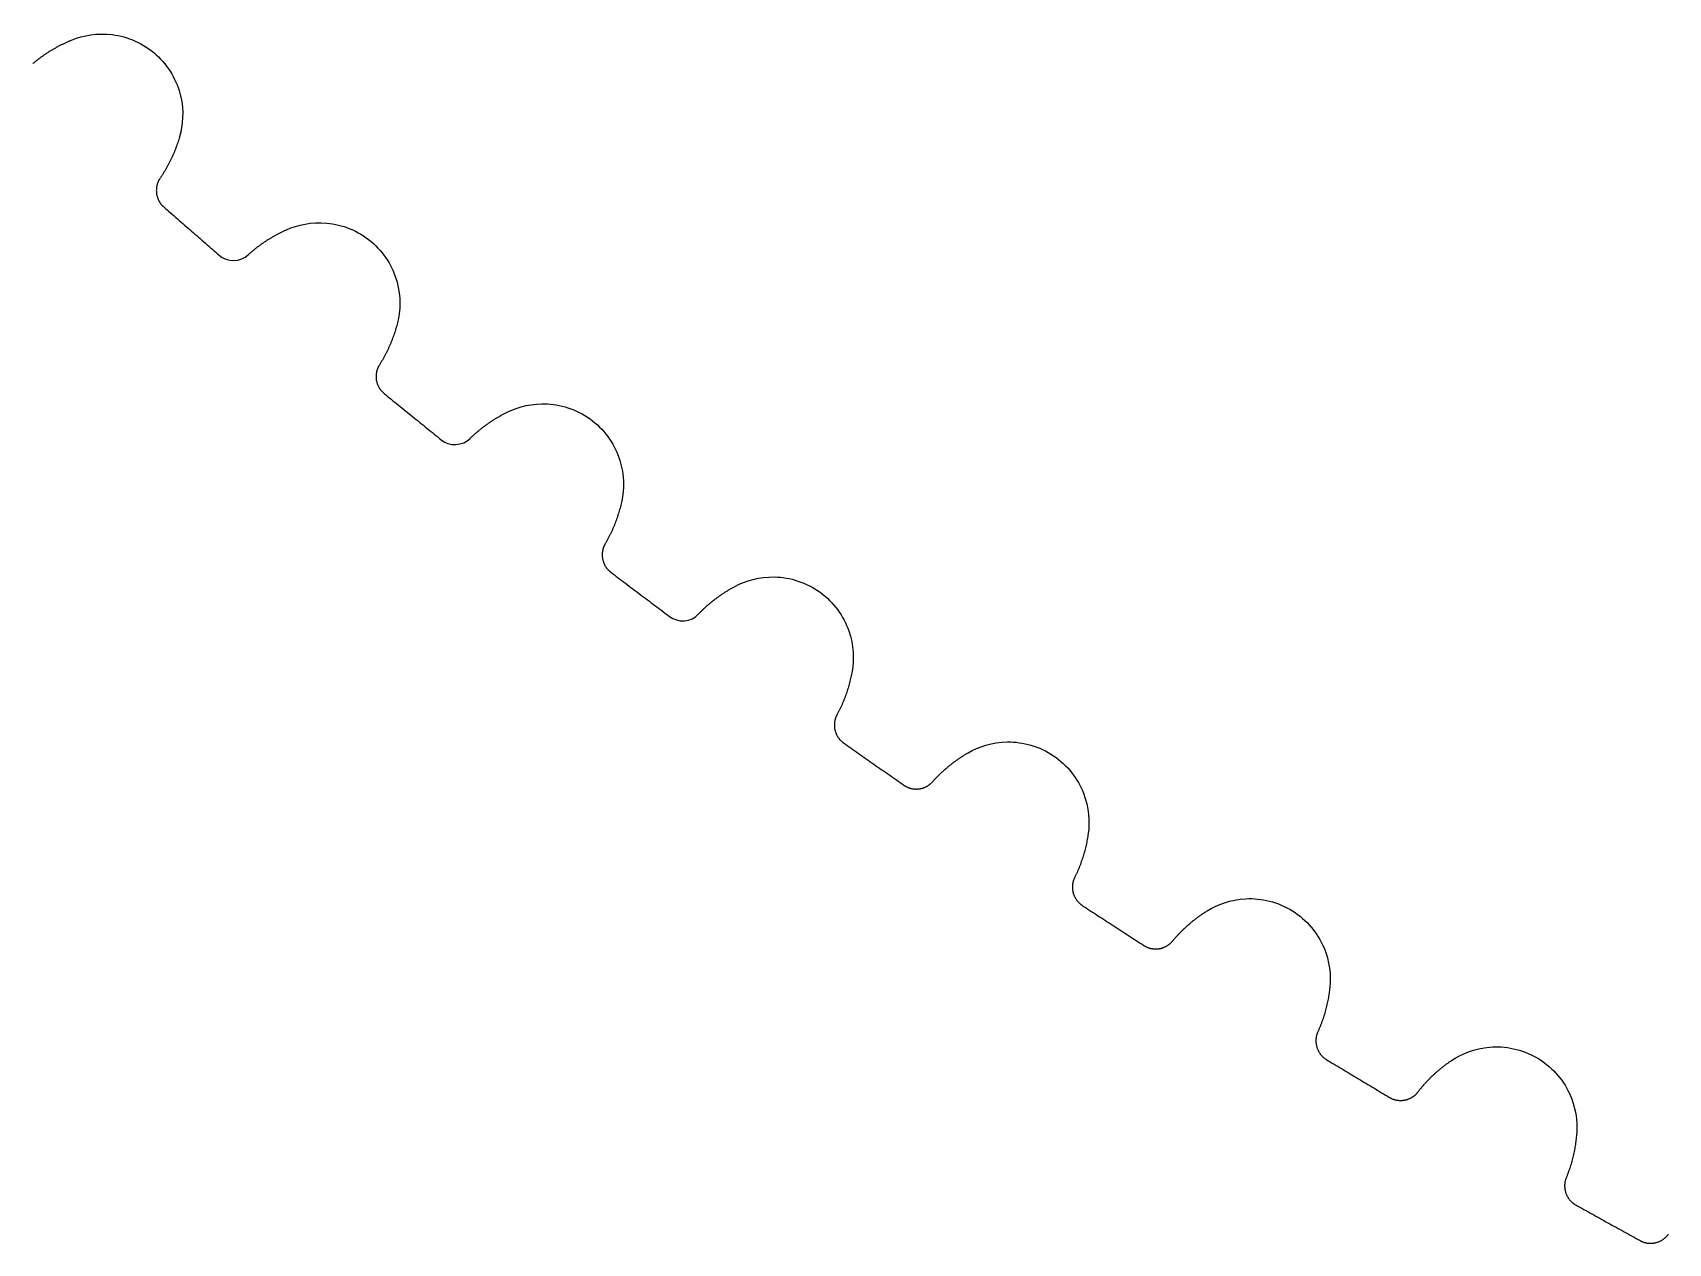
# Model space of a CAD drawing. Extents: x -57 to 57, y -57 to 57.
# Drawn here: x -38.52 to -27.24, y -50.03 to -41.68 of the extents above; entities that cross this region are included whole.
import ezdxf

# ---------------------------------------------------------------- set-up
doc = ezdxf.new("R2010")
doc.units = 0
doc.layers.add('Cut', color=7, linetype='CONTINUOUS')

msp = doc.modelspace()

# ---------------------------------------------------------------- linework, layer by layer
at = {"layer": 'Cut'}
for p, q in [((-38.2459, -41.7308), (-38.2459, -41.7308, 3)), ((-38.2459, -41.7308), (-38.2459, -41.7308, 3)), ((-37.5044, -42.3985), (-37.5044, -42.3985, 3)), ((-37.5044, -42.3985), (-37.5044, -42.3985, 3)), ((-37.6392, -42.6857), (-37.6392, -42.6857, 3)), ((-37.6392, -42.6857), (-37.6392, -42.6857, 3)), ((-37.6141, -42.8829), (-37.6141, -42.8829, 3)), ((-37.6141, -42.8829), (-37.6141, -42.8829, 3)), ((-36.7662, -43.0402), (-36.7662, -43.0402, 3)), ((-36.7662, -43.0402), (-36.7662, -43.0402, 3)), ((-37.2307, -43.2162), (-37.2307, -43.2162, 3)), ((-37.2307, -43.2162), (-37.2307, -43.2162, 3)), ((-37.0319, -43.2136), (-37.0319, -43.2136, 3)), ((-37.0319, -43.2136), (-37.0319, -43.2136, 3)), ((-36.0019, -43.6815), (-36.0019, -43.6815, 3)), ((-36.0019, -43.6815), (-36.0019, -43.6815, 3)), ((-36.1266, -43.9732), (-36.1266, -43.9732, 3)), ((-36.1266, -43.9732), (-36.1266, -43.9732, 3)), ((-36.0946, -44.1695), (-36.0946, -44.1695, 3)), ((-36.0946, -44.1695), (-36.0946, -44.1695, 3)), ((-35.2418, -44.2971), (-35.2418, -44.2971, 3)), ((-35.2418, -44.2971), (-35.2418, -44.2971, 3)), ((-35.6998, -44.4892), (-35.6998, -44.4892, 3)), ((-35.6998, -44.4892), (-35.6998, -44.4892, 3)), ((-35.5012, -44.4797), (-35.5012, -44.4797, 3)), ((-35.5012, -44.4797), (-35.5012, -44.4797, 3)), ((-34.4555, -44.9114), (-34.4555, -44.9114, 3)), ((-34.4555, -44.9114), (-34.4555, -44.9114, 3)), ((-34.5699, -45.2073), (-34.5699, -45.2073, 3)), ((-34.5699, -45.2073), (-34.5699, -45.2073, 3)), ((-34.5312, -45.4022), (-34.5312, -45.4022, 3)), ((-34.5312, -45.4022), (-34.5312, -45.4022, 3)), ((-33.6743, -45.5), (-33.6743, -45.5, 3)), ((-33.6743, -45.5), (-33.6743, -45.5, 3)), ((-34.1254, -45.708), (-34.1254, -45.708, 3)), ((-34.1254, -45.708), (-34.1254, -45.708, 3)), ((-33.9272, -45.6915), (-33.9272, -45.6915, 3)), ((-33.9272, -45.6915), (-33.9272, -45.6915, 3)), ((-32.8671, -46.0865), (-32.8671, -46.0865, 3)), ((-32.8671, -46.0865), (-32.8671, -46.0865, 3)), ((-32.9711, -46.3862), (-32.9711, -46.3862, 3)), ((-32.9711, -46.3862), (-32.9711, -46.3862, 3)), ((-32.9256, -46.5797), (-32.9256, -46.5797, 3)), ((-32.9256, -46.5797), (-32.9256, -46.5797, 3)), ((-32.0659, -46.6475), (-32.0659, -46.6475, 3)), ((-32.0659, -46.6475), (-32.0659, -46.6475, 3)), ((-32.5094, -46.8712), (-32.5094, -46.8712, 3)), ((-32.5094, -46.8712), (-32.5094, -46.8712, 3)), ((-32.312, -46.8478), (-32.312, -46.8478, 3)), ((-32.312, -46.8478), (-32.312, -46.8478, 3)), ((-31.2387, -47.2055), (-31.2387, -47.2055, 3)), ((-31.2387, -47.2055), (-31.2387, -47.2055, 3)), ((-31.3322, -47.5086), (-31.3322, -47.5086, 3)), ((-31.3322, -47.5086), (-31.3322, -47.5086, 3)), ((-31.2799, -47.7004), (-31.2799, -47.7004, 3)), ((-31.2799, -47.7004), (-31.2799, -47.7004, 3)), ((-30.4184, -47.7382), (-30.4184, -47.7382, 3)), ((-30.4184, -47.7382), (-30.4184, -47.7382, 3)), ((-30.8538, -47.9772), (-30.8538, -47.9772, 3)), ((-30.8538, -47.9772), (-30.8538, -47.9772, 3)), ((-30.6573, -47.9469), (-30.6573, -47.9469, 3)), ((-30.6573, -47.9469), (-30.6573, -47.9469, 3)), ((-29.5723, -48.2669), (-29.5723, -48.2669, 3)), ((-29.5723, -48.2669), (-29.5723, -48.2669, 3)), ((-29.6551, -48.5731), (-29.6551, -48.5731, 3)), ((-29.6551, -48.5731), (-29.6551, -48.5731, 3)), ((-29.5962, -48.763), (-29.5962, -48.763, 3)), ((-29.5962, -48.763), (-29.5962, -48.763, 3)), ((-28.7338, -48.7707), (-28.7338, -48.7707, 3)), ((-28.7338, -48.7707), (-28.7338, -48.7707, 3)), ((-29.1606, -49.0247), (-29.1606, -49.0247, 3)), ((-29.1606, -49.0247), (-29.1606, -49.0247, 3)), ((-28.9653, -48.9876), (-28.9653, -48.9876, 3)), ((-28.9653, -48.9876), (-28.9653, -48.9876, 3)), ((-27.8697, -49.2696), (-27.8697, -49.2696, 3)), ((-27.8697, -49.2696), (-27.8697, -49.2696, 3)), ((-27.9418, -49.5785), (-27.9418, -49.5785, 3)), ((-27.9418, -49.5785), (-27.9418, -49.5785, 3)), ((-27.8763, -49.7662), (-27.8763, -49.7662, 3)), ((-27.8763, -49.7662), (-27.8763, -49.7662, 3)), ((-27.4319, -50.0125), (-27.4319, -50.0125, 3)), ((-27.4319, -50.0125), (-27.4319, -50.0125, 3)), ((-27.238, -49.9686), (-27.238, -49.9686, 3)), ((-27.238, -49.9686), (-27.238, -49.9686, 3))]:
    msp.add_line(p, q, dxfattribs=at)
for points, degree in [([(-38.5174, -41.8949), (-38.3948, -41.7912), (-38.2459, -41.7308)], 2), ([(-38.5174, -41.8949, 3), (-38.3948, -41.7912, 3), (-38.2459, -41.7308, 3)], 2), ([(-38.5174, -41.8949), (-38.3948, -41.7912), (-38.2459, -41.7308)], 2), ([(-38.5174, -41.8949, 3), (-38.3948, -41.7912, 3), (-38.2459, -41.7308, 3)], 2), ([(-37.5044, -42.3985), (-37.5489, -42.5528), (-37.6392, -42.6857)], 2), ([(-37.5044, -42.3985, 3), (-37.5489, -42.5528, 3), (-37.6392, -42.6857, 3)], 2), ([(-37.5044, -42.3985), (-37.5489, -42.5528), (-37.6392, -42.6857)], 2), ([(-37.5044, -42.3985, 3), (-37.5489, -42.5528, 3), (-37.6392, -42.6857, 3)], 2), ([(-37.6141, -42.8829), (-37.2307, -43.2162)], 1), ([(-37.6141, -42.8829, 3), (-37.2307, -43.2162, 3)], 1), ([(-37.6141, -42.8829), (-37.2307, -43.2162)], 1), ([(-37.6141, -42.8829, 3), (-37.2307, -43.2162, 3)], 1), ([(-37.0319, -43.2136), (-36.9129, -43.1057), (-36.7662, -43.0402)], 2), ([(-37.0319, -43.2136, 3), (-36.9129, -43.1057, 3), (-36.7662, -43.0402, 3)], 2), ([(-37.0319, -43.2136), (-36.9129, -43.1057), (-36.7662, -43.0402)], 2), ([(-37.0319, -43.2136, 3), (-36.9129, -43.1057, 3), (-36.7662, -43.0402, 3)], 2), ([(-37.2307, -43.2162), (-37.1819, -43.2648), (-37.0793, -43.2635), (-37.0319, -43.2136)], 3), ([(-37.2307, -43.2162, 3), (-37.1819, -43.2648, 3), (-37.0793, -43.2635, 3), (-37.0319, -43.2136, 3)], 3), ([(-37.2307, -43.2162), (-37.1819, -43.2648), (-37.0793, -43.2635), (-37.0319, -43.2136)], 3), ([(-37.2307, -43.2162, 3), (-37.1819, -43.2648, 3), (-37.0793, -43.2635, 3), (-37.0319, -43.2136, 3)], 3), ([(-36.0019, -43.6815), (-36.041, -43.8373), (-36.1266, -43.9732)], 2), ([(-36.0019, -43.6815, 3), (-36.041, -43.8373, 3), (-36.1266, -43.9732, 3)], 2), ([(-36.0019, -43.6815), (-36.041, -43.8373), (-36.1266, -43.9732)], 2), ([(-36.0019, -43.6815, 3), (-36.041, -43.8373, 3), (-36.1266, -43.9732, 3)], 2), ([(-36.0946, -44.1695), (-35.6998, -44.4892)], 1), ([(-36.0946, -44.1695, 3), (-35.6998, -44.4892, 3)], 1), ([(-36.0946, -44.1695), (-35.6998, -44.4892)], 1), ([(-36.0946, -44.1695, 3), (-35.6998, -44.4892, 3)], 1), ([(-35.5012, -44.4797), (-35.386, -44.3677), (-35.2418, -44.2971)], 2), ([(-35.5012, -44.4797, 3), (-35.386, -44.3677, 3), (-35.2418, -44.2971, 3)], 2), ([(-35.5012, -44.4797), (-35.386, -44.3677), (-35.2418, -44.2971)], 2), ([(-35.5012, -44.4797, 3), (-35.386, -44.3677, 3), (-35.2418, -44.2971, 3)], 2), ([(-35.6998, -44.4892), (-35.6493, -44.5361), (-35.5469, -44.5312), (-35.5012, -44.4797)], 3), ([(-35.6998, -44.4892, 3), (-35.6493, -44.5361, 3), (-35.5469, -44.5312, 3), (-35.5012, -44.4797, 3)], 3), ([(-35.6998, -44.4892), (-35.6493, -44.5361), (-35.5469, -44.5312), (-35.5012, -44.4797)], 3), ([(-35.6998, -44.4892, 3), (-35.6493, -44.5361, 3), (-35.5469, -44.5312, 3), (-35.5012, -44.4797, 3)], 3), ([(-34.4555, -44.9114), (-34.4891, -45.0684), (-34.5699, -45.2073)], 2), ([(-34.4555, -44.9114, 3), (-34.4891, -45.0684, 3), (-34.5699, -45.2073, 3)], 2), ([(-34.4555, -44.9114), (-34.4891, -45.0684), (-34.5699, -45.2073)], 2), ([(-34.4555, -44.9114, 3), (-34.4891, -45.0684, 3), (-34.5699, -45.2073, 3)], 2), ([(-34.5312, -45.4022), (-34.1254, -45.708)], 1), ([(-34.5312, -45.4022, 3), (-34.1254, -45.708, 3)], 1), ([(-34.5312, -45.4022), (-34.1254, -45.708)], 1), ([(-34.5312, -45.4022, 3), (-34.1254, -45.708, 3)], 1), ([(-33.9272, -45.6915), (-33.8161, -45.5756), (-33.6743, -45.5)], 2), ([(-33.9272, -45.6915, 3), (-33.8161, -45.5756, 3), (-33.6743, -45.5, 3)], 2), ([(-33.9272, -45.6915), (-33.8161, -45.5756), (-33.6743, -45.5)], 2), ([(-33.9272, -45.6915, 3), (-33.8161, -45.5756, 3), (-33.6743, -45.5, 3)], 2), ([(-34.1254, -45.708), (-34.0733, -45.7531), (-33.9711, -45.7446), (-33.9272, -45.6915)], 3), ([(-34.1254, -45.708, 3), (-34.0733, -45.7531, 3), (-33.9711, -45.7446, 3), (-33.9272, -45.6915, 3)], 3), ([(-34.1254, -45.708), (-34.0733, -45.7531), (-33.9711, -45.7446), (-33.9272, -45.6915)], 3), ([(-34.1254, -45.708, 3), (-34.0733, -45.7531, 3), (-33.9711, -45.7446, 3), (-33.9272, -45.6915, 3)], 3), ([(-32.8671, -46.0865), (-32.8952, -46.2446), (-32.9711, -46.3862)], 2), ([(-32.8671, -46.0865, 3), (-32.8952, -46.2446, 3), (-32.9711, -46.3862, 3)], 2), ([(-32.8671, -46.0865), (-32.8952, -46.2446), (-32.9711, -46.3862)], 2), ([(-32.8671, -46.0865, 3), (-32.8952, -46.2446, 3), (-32.9711, -46.3862, 3)], 2), ([(-32.9256, -46.5797), (-32.5094, -46.8712)], 1), ([(-32.9256, -46.5797, 3), (-32.5094, -46.8712, 3)], 1), ([(-32.9256, -46.5797), (-32.5094, -46.8712)], 1), ([(-32.9256, -46.5797, 3), (-32.5094, -46.8712, 3)], 1), ([(-32.312, -46.8478), (-32.2049, -46.728), (-32.0659, -46.6475)], 2), ([(-32.312, -46.8478, 3), (-32.2049, -46.728, 3), (-32.0659, -46.6475, 3)], 2), ([(-32.312, -46.8478), (-32.2049, -46.728), (-32.0659, -46.6475)], 2), ([(-32.312, -46.8478, 3), (-32.2049, -46.728, 3), (-32.0659, -46.6475, 3)], 2), ([(-31.2387, -47.2055), (-31.2613, -47.3645), (-31.3322, -47.5086)], 2), ([(-31.2387, -47.2055, 3), (-31.2613, -47.3645, 3), (-31.3322, -47.5086, 3)], 2), ([(-31.2387, -47.2055), (-31.2613, -47.3645), (-31.3322, -47.5086)], 2), ([(-31.2387, -47.2055, 3), (-31.2613, -47.3645, 3), (-31.3322, -47.5086, 3)], 2), ([(-31.2799, -47.7004), (-30.8538, -47.9772)], 1), ([(-31.2799, -47.7004, 3), (-30.8538, -47.9772, 3)], 1), ([(-31.2799, -47.7004), (-30.8538, -47.9772)], 1), ([(-31.2799, -47.7004, 3), (-30.8538, -47.9772, 3)], 1), ([(-30.6573, -47.9469), (-30.5545, -47.8235), (-30.4184, -47.7382)], 2), ([(-30.6573, -47.9469, 3), (-30.5545, -47.8235, 3), (-30.4184, -47.7382, 3)], 2), ([(-30.6573, -47.9469), (-30.5545, -47.8235), (-30.4184, -47.7382)], 2), ([(-30.6573, -47.9469, 3), (-30.5545, -47.8235, 3), (-30.4184, -47.7382, 3)], 2), ([(-29.5723, -48.2669), (-29.5893, -48.4266), (-29.6551, -48.5731)], 2), ([(-29.5723, -48.2669, 3), (-29.5893, -48.4266, 3), (-29.6551, -48.5731, 3)], 2), ([(-29.5723, -48.2669), (-29.5893, -48.4266), (-29.6551, -48.5731)], 2), ([(-29.5723, -48.2669, 3), (-29.5893, -48.4266, 3), (-29.6551, -48.5731, 3)], 2), ([(-29.5962, -48.763), (-29.1606, -49.0247)], 1), ([(-29.5962, -48.763, 3), (-29.1606, -49.0247, 3)], 1), ([(-29.5962, -48.763), (-29.1606, -49.0247)], 1), ([(-29.5962, -48.763, 3), (-29.1606, -49.0247, 3)], 1), ([(-28.9653, -48.9876), (-28.8669, -48.8607), (-28.7338, -48.7707)], 2), ([(-28.9653, -48.9876, 3), (-28.8669, -48.8607, 3), (-28.7338, -48.7707, 3)], 2), ([(-28.9653, -48.9876), (-28.8669, -48.8607), (-28.7338, -48.7707)], 2), ([(-28.9653, -48.9876, 3), (-28.8669, -48.8607, 3), (-28.7338, -48.7707, 3)], 2), ([(-27.8697, -49.2696), (-27.8812, -49.4298), (-27.9418, -49.5785)], 2), ([(-27.8697, -49.2696, 3), (-27.8812, -49.4298, 3), (-27.9418, -49.5785, 3)], 2), ([(-27.8697, -49.2696), (-27.8812, -49.4298), (-27.9418, -49.5785)], 2), ([(-27.8697, -49.2696, 3), (-27.8812, -49.4298, 3), (-27.9418, -49.5785, 3)], 2), ([(-27.8763, -49.7662), (-27.4319, -50.0125)], 1), ([(-27.8763, -49.7662, 3), (-27.4319, -50.0125, 3)], 1), ([(-27.8763, -49.7662), (-27.4319, -50.0125)], 1), ([(-27.8763, -49.7662, 3), (-27.4319, -50.0125, 3)], 1)]:
    msp.add_open_spline(points, degree=degree, dxfattribs=at)
for points, degree, knots in [([(-38.2459, -41.7308), (-38.1693, -41.6997), (-38.0724, -41.6814), (-37.9675, -41.6949), (-37.8631, -41.7076), (-37.7524, -41.7549), (-37.6666, -41.8329), (-37.5799, -41.9102), (-37.5213, -42.0153), (-37.4978, -42.1178), (-37.4734, -42.2207), (-37.4815, -42.319), (-37.5044, -42.3985)], 3, [0, 0, 0, 0, 0.558599, 0.558599, 0.558599, 1.1172, 1.1172, 1.1172, 1.6758, 1.6758, 1.6758, 2.2344, 2.2344, 2.2344, 2.2344]), ([(-38.2459, -41.7308, 3), (-38.1693, -41.6997, 3), (-38.0724, -41.6814, 3), (-37.9675, -41.6949, 3), (-37.8631, -41.7076, 3), (-37.7524, -41.7549, 3), (-37.6666, -41.8329, 3), (-37.5799, -41.9102, 3), (-37.5213, -42.0153, 3), (-37.4978, -42.1178, 3), (-37.4734, -42.2207, 3), (-37.4815, -42.319, 3), (-37.5044, -42.3985, 3)], 3, [0, 0, 0, 0, 0.558599, 0.558599, 0.558599, 1.1172, 1.1172, 1.1172, 1.6758, 1.6758, 1.6758, 2.2344, 2.2344, 2.2344, 2.2344]), ([(-38.2459, -41.7308), (-38.1693, -41.6997), (-38.0724, -41.6814), (-37.9675, -41.6949), (-37.8631, -41.7076), (-37.7524, -41.7549), (-37.6666, -41.8329), (-37.5799, -41.9102), (-37.5213, -42.0153), (-37.4978, -42.1178), (-37.4734, -42.2207), (-37.4815, -42.319), (-37.5044, -42.3985)], 3, [0, 0, 0, 0, 0.558599, 0.558599, 0.558599, 1.1172, 1.1172, 1.1172, 1.6758, 1.6758, 1.6758, 2.2344, 2.2344, 2.2344, 2.2344]), ([(-38.2459, -41.7308, 3), (-38.1693, -41.6997, 3), (-38.0724, -41.6814, 3), (-37.9675, -41.6949, 3), (-37.8631, -41.7076, 3), (-37.7524, -41.7549, 3), (-37.6666, -41.8329, 3), (-37.5799, -41.9102, 3), (-37.5213, -42.0153, 3), (-37.4978, -42.1178, 3), (-37.4734, -42.2207, 3), (-37.4815, -42.319, 3), (-37.5044, -42.3985, 3)], 3, [0, 0, 0, 0, 0.558599, 0.558599, 0.558599, 1.1172, 1.1172, 1.1172, 1.6758, 1.6758, 1.6758, 2.2344, 2.2344, 2.2344, 2.2344]), ([(-37.6392, -42.6857), (-37.6696, -42.7293), (-37.664, -42.789), (-37.6545, -42.8482), (-37.6141, -42.8829)], 2, [0, 0, 0, 0.724386, 0.724386, 1.44877, 1.44877, 1.44877]), ([(-37.6392, -42.6857, 3), (-37.6696, -42.7293, 3), (-37.664, -42.789, 3), (-37.6545, -42.8482, 3), (-37.6141, -42.8829, 3)], 2, [0, 0, 0, 0.724386, 0.724386, 1.44877, 1.44877, 1.44877]), ([(-37.6392, -42.6857), (-37.6696, -42.7293), (-37.664, -42.789), (-37.6545, -42.8482), (-37.6141, -42.8829)], 2, [0, 0, 0, 0.724386, 0.724386, 1.44877, 1.44877, 1.44877]), ([(-37.6392, -42.6857, 3), (-37.6696, -42.7293, 3), (-37.664, -42.789, 3), (-37.6545, -42.8482, 3), (-37.6141, -42.8829, 3)], 2, [0, 0, 0, 0.724386, 0.724386, 1.44877, 1.44877, 1.44877]), ([(-36.7662, -43.0402), (-36.6907, -43.0063), (-36.5946, -42.9847), (-36.4892, -42.9945), (-36.3844, -43.0036), (-36.2722, -43.047), (-36.1837, -43.122), (-36.0944, -43.1962), (-36.0322, -43.2992), (-36.0051, -43.4008), (-35.9771, -43.5028), (-35.9817, -43.6013), (-36.0019, -43.6815)], 3, [0, 0, 0, 0, 0.558599, 0.558599, 0.558599, 1.1172, 1.1172, 1.1172, 1.6758, 1.6758, 1.6758, 2.2344, 2.2344, 2.2344, 2.2344]), ([(-36.7662, -43.0402, 3), (-36.6907, -43.0063, 3), (-36.5946, -42.9847, 3), (-36.4892, -42.9945, 3), (-36.3844, -43.0036, 3), (-36.2722, -43.047, 3), (-36.1837, -43.122, 3), (-36.0944, -43.1962, 3), (-36.0322, -43.2992, 3), (-36.0051, -43.4008, 3), (-35.9771, -43.5028, 3), (-35.9817, -43.6013, 3), (-36.0019, -43.6815, 3)], 3, [0, 0, 0, 0, 0.558599, 0.558599, 0.558599, 1.1172, 1.1172, 1.1172, 1.6758, 1.6758, 1.6758, 2.2344, 2.2344, 2.2344, 2.2344]), ([(-36.7662, -43.0402), (-36.6907, -43.0063), (-36.5946, -42.9847), (-36.4892, -42.9945), (-36.3844, -43.0036), (-36.2722, -43.047), (-36.1837, -43.122), (-36.0944, -43.1962), (-36.0322, -43.2992), (-36.0051, -43.4008), (-35.9771, -43.5028), (-35.9817, -43.6013), (-36.0019, -43.6815)], 3, [0, 0, 0, 0, 0.558599, 0.558599, 0.558599, 1.1172, 1.1172, 1.1172, 1.6758, 1.6758, 1.6758, 2.2344, 2.2344, 2.2344, 2.2344]), ([(-36.7662, -43.0402, 3), (-36.6907, -43.0063, 3), (-36.5946, -42.9847, 3), (-36.4892, -42.9945, 3), (-36.3844, -43.0036, 3), (-36.2722, -43.047, 3), (-36.1837, -43.122, 3), (-36.0944, -43.1962, 3), (-36.0322, -43.2992, 3), (-36.0051, -43.4008, 3), (-35.9771, -43.5028, 3), (-35.9817, -43.6013, 3), (-36.0019, -43.6815, 3)], 3, [0, 0, 0, 0, 0.558599, 0.558599, 0.558599, 1.1172, 1.1172, 1.1172, 1.6758, 1.6758, 1.6758, 2.2344, 2.2344, 2.2344, 2.2344]), ([(-36.1266, -43.9732), (-36.1554, -44.0179), (-36.1478, -44.0774), (-36.1362, -44.1363), (-36.0946, -44.1695)], 2, [0, 0, 0, 0.724386, 0.724386, 1.44877, 1.44877, 1.44877]), ([(-36.1266, -43.9732, 3), (-36.1554, -44.0179, 3), (-36.1478, -44.0774, 3), (-36.1362, -44.1363, 3), (-36.0946, -44.1695, 3)], 2, [0, 0, 0, 0.724386, 0.724386, 1.44877, 1.44877, 1.44877]), ([(-36.1266, -43.9732), (-36.1554, -44.0179), (-36.1478, -44.0774), (-36.1362, -44.1363), (-36.0946, -44.1695)], 2, [0, 0, 0, 0.724386, 0.724386, 1.44877, 1.44877, 1.44877]), ([(-36.1266, -43.9732, 3), (-36.1554, -44.0179, 3), (-36.1478, -44.0774, 3), (-36.1362, -44.1363, 3), (-36.0946, -44.1695, 3)], 2, [0, 0, 0, 0.724386, 0.724386, 1.44877, 1.44877, 1.44877]), ([(-35.2418, -44.2971), (-35.1675, -44.2606), (-35.0721, -44.2357), (-34.9665, -44.2418), (-34.8615, -44.2472), (-34.7478, -44.2866), (-34.6567, -44.3585), (-34.5649, -44.4295), (-34.4991, -44.5303), (-34.4685, -44.6309), (-34.437, -44.7319), (-34.4381, -44.8305), (-34.4555, -44.9114)], 3, [0, 0, 0, 0, 0.558599, 0.558599, 0.558599, 1.1172, 1.1172, 1.1172, 1.6758, 1.6758, 1.6758, 2.2344, 2.2344, 2.2344, 2.2344]), ([(-35.2418, -44.2971, 3), (-35.1675, -44.2606, 3), (-35.0721, -44.2357, 3), (-34.9665, -44.2418, 3), (-34.8615, -44.2472, 3), (-34.7478, -44.2866, 3), (-34.6567, -44.3585, 3), (-34.5649, -44.4295, 3), (-34.4991, -44.5303, 3), (-34.4685, -44.6309, 3), (-34.437, -44.7319, 3), (-34.4381, -44.8305, 3), (-34.4555, -44.9114, 3)], 3, [0, 0, 0, 0, 0.558599, 0.558599, 0.558599, 1.1172, 1.1172, 1.1172, 1.6758, 1.6758, 1.6758, 2.2344, 2.2344, 2.2344, 2.2344]), ([(-35.2418, -44.2971), (-35.1675, -44.2606), (-35.0721, -44.2357), (-34.9665, -44.2418), (-34.8615, -44.2472), (-34.7478, -44.2866), (-34.6567, -44.3585), (-34.5649, -44.4295), (-34.4991, -44.5303), (-34.4685, -44.6309), (-34.437, -44.7319), (-34.4381, -44.8305), (-34.4555, -44.9114)], 3, [0, 0, 0, 0, 0.558599, 0.558599, 0.558599, 1.1172, 1.1172, 1.1172, 1.6758, 1.6758, 1.6758, 2.2344, 2.2344, 2.2344, 2.2344]), ([(-35.2418, -44.2971, 3), (-35.1675, -44.2606, 3), (-35.0721, -44.2357, 3), (-34.9665, -44.2418, 3), (-34.8615, -44.2472, 3), (-34.7478, -44.2866, 3), (-34.6567, -44.3585, 3), (-34.5649, -44.4295, 3), (-34.4991, -44.5303, 3), (-34.4685, -44.6309, 3), (-34.437, -44.7319, 3), (-34.4381, -44.8305, 3), (-34.4555, -44.9114, 3)], 3, [0, 0, 0, 0, 0.558599, 0.558599, 0.558599, 1.1172, 1.1172, 1.1172, 1.6758, 1.6758, 1.6758, 2.2344, 2.2344, 2.2344, 2.2344]), ([(-34.5699, -45.2073), (-34.5972, -45.2529), (-34.5875, -45.3121), (-34.5738, -45.3705), (-34.5312, -45.4022)], 2, [0, 0, 0, 0.724386, 0.724386, 1.44877, 1.44877, 1.44877]), ([(-34.5699, -45.2073, 3), (-34.5972, -45.2529, 3), (-34.5875, -45.3121, 3), (-34.5738, -45.3705, 3), (-34.5312, -45.4022, 3)], 2, [0, 0, 0, 0.724386, 0.724386, 1.44877, 1.44877, 1.44877]), ([(-34.5699, -45.2073), (-34.5972, -45.2529), (-34.5875, -45.3121), (-34.5738, -45.3705), (-34.5312, -45.4022)], 2, [0, 0, 0, 0.724386, 0.724386, 1.44877, 1.44877, 1.44877]), ([(-34.5699, -45.2073, 3), (-34.5972, -45.2529, 3), (-34.5875, -45.3121, 3), (-34.5738, -45.3705, 3), (-34.5312, -45.4022, 3)], 2, [0, 0, 0, 0.724386, 0.724386, 1.44877, 1.44877, 1.44877]), ([(-33.6743, -45.5), (-33.6014, -45.461), (-33.507, -45.4327), (-33.4012, -45.4352), (-33.296, -45.4369), (-33.181, -45.4723), (-33.0875, -45.541), (-32.9933, -45.6088), (-32.924, -45.7072), (-32.8899, -45.8066), (-32.8549, -45.9065), (-32.8526, -46.005), (-32.8671, -46.0865)], 3, [0, 0, 0, 0, 0.558599, 0.558599, 0.558599, 1.1172, 1.1172, 1.1172, 1.6758, 1.6758, 1.6758, 2.2344, 2.2344, 2.2344, 2.2344]), ([(-33.6743, -45.5, 3), (-33.6014, -45.461, 3), (-33.507, -45.4327, 3), (-33.4012, -45.4352, 3), (-33.296, -45.4369, 3), (-33.181, -45.4723, 3), (-33.0875, -45.541, 3), (-32.9933, -45.6088, 3), (-32.924, -45.7072, 3), (-32.8899, -45.8066, 3), (-32.8549, -45.9065, 3), (-32.8526, -46.005, 3), (-32.8671, -46.0865, 3)], 3, [0, 0, 0, 0, 0.558599, 0.558599, 0.558599, 1.1172, 1.1172, 1.1172, 1.6758, 1.6758, 1.6758, 2.2344, 2.2344, 2.2344, 2.2344]), ([(-33.6743, -45.5), (-33.6014, -45.461), (-33.507, -45.4327), (-33.4012, -45.4352), (-33.296, -45.4369), (-33.181, -45.4723), (-33.0875, -45.541), (-32.9933, -45.6088), (-32.924, -45.7072), (-32.8899, -45.8066), (-32.8549, -45.9065), (-32.8526, -46.005), (-32.8671, -46.0865)], 3, [0, 0, 0, 0, 0.558599, 0.558599, 0.558599, 1.1172, 1.1172, 1.1172, 1.6758, 1.6758, 1.6758, 2.2344, 2.2344, 2.2344, 2.2344]), ([(-33.6743, -45.5, 3), (-33.6014, -45.461, 3), (-33.507, -45.4327, 3), (-33.4012, -45.4352, 3), (-33.296, -45.4369, 3), (-33.181, -45.4723, 3), (-33.0875, -45.541, 3), (-32.9933, -45.6088, 3), (-32.924, -45.7072, 3), (-32.8899, -45.8066, 3), (-32.8549, -45.9065, 3), (-32.8526, -46.005, 3), (-32.8671, -46.0865, 3)], 3, [0, 0, 0, 0, 0.558599, 0.558599, 0.558599, 1.1172, 1.1172, 1.1172, 1.6758, 1.6758, 1.6758, 2.2344, 2.2344, 2.2344, 2.2344]), ([(-32.9711, -46.3862), (-32.9968, -46.4327), (-32.985, -46.4916), (-32.9693, -46.5495), (-32.9256, -46.5797)], 2, [0, 0, 0, 0.724386, 0.724386, 1.44877, 1.44877, 1.44877]), ([(-32.9711, -46.3862, 3), (-32.9968, -46.4327, 3), (-32.985, -46.4916, 3), (-32.9693, -46.5495, 3), (-32.9256, -46.5797, 3)], 2, [0, 0, 0, 0.724386, 0.724386, 1.44877, 1.44877, 1.44877]), ([(-32.9711, -46.3862), (-32.9968, -46.4327), (-32.985, -46.4916), (-32.9693, -46.5495), (-32.9256, -46.5797)], 2, [0, 0, 0, 0.724386, 0.724386, 1.44877, 1.44877, 1.44877]), ([(-32.9711, -46.3862, 3), (-32.9968, -46.4327, 3), (-32.985, -46.4916, 3), (-32.9693, -46.5495, 3), (-32.9256, -46.5797, 3)], 2, [0, 0, 0, 0.724386, 0.724386, 1.44877, 1.44877, 1.44877]), ([(-32.0659, -46.6475), (-31.9943, -46.606), (-31.901, -46.5744), (-31.7952, -46.5732), (-31.69, -46.5712), (-31.5739, -46.6026), (-31.478, -46.668), (-31.3814, -46.7324), (-31.3088, -46.8284), (-31.2712, -46.9266), (-31.2327, -47.0251), (-31.227, -47.1235), (-31.2387, -47.2055)], 3, [0, 0, 0, 0, 0.558599, 0.558599, 0.558599, 1.1172, 1.1172, 1.1172, 1.6758, 1.6758, 1.6758, 2.2344, 2.2344, 2.2344, 2.2344]), ([(-32.0659, -46.6475, 3), (-31.9943, -46.606, 3), (-31.901, -46.5744, 3), (-31.7952, -46.5732, 3), (-31.69, -46.5712, 3), (-31.5739, -46.6026, 3), (-31.478, -46.668, 3), (-31.3814, -46.7324, 3), (-31.3088, -46.8284, 3), (-31.2712, -46.9266, 3), (-31.2327, -47.0251, 3), (-31.227, -47.1235, 3), (-31.2387, -47.2055, 3)], 3, [0, 0, 0, 0, 0.558599, 0.558599, 0.558599, 1.1172, 1.1172, 1.1172, 1.6758, 1.6758, 1.6758, 2.2344, 2.2344, 2.2344, 2.2344]), ([(-32.0659, -46.6475), (-31.9943, -46.606), (-31.901, -46.5744), (-31.7952, -46.5732), (-31.69, -46.5712), (-31.5739, -46.6026), (-31.478, -46.668), (-31.3814, -46.7324), (-31.3088, -46.8284), (-31.2712, -46.9266), (-31.2327, -47.0251), (-31.227, -47.1235), (-31.2387, -47.2055)], 3, [0, 0, 0, 0, 0.558599, 0.558599, 0.558599, 1.1172, 1.1172, 1.1172, 1.6758, 1.6758, 1.6758, 2.2344, 2.2344, 2.2344, 2.2344]), ([(-32.0659, -46.6475, 3), (-31.9943, -46.606, 3), (-31.901, -46.5744, 3), (-31.7952, -46.5732, 3), (-31.69, -46.5712, 3), (-31.5739, -46.6026, 3), (-31.478, -46.668, 3), (-31.3814, -46.7324, 3), (-31.3088, -46.8284, 3), (-31.2712, -46.9266, 3), (-31.2327, -47.0251, 3), (-31.227, -47.1235, 3), (-31.2387, -47.2055, 3)], 3, [0, 0, 0, 0, 0.558599, 0.558599, 0.558599, 1.1172, 1.1172, 1.1172, 1.6758, 1.6758, 1.6758, 2.2344, 2.2344, 2.2344, 2.2344]), ([(-32.5094, -46.8712), (-32.466, -46.9019), (-32.4062, -46.8969), (-32.3469, -46.8878), (-32.312, -46.8478)], 2, [0, 0, 0, 0.724386, 0.724386, 1.44877, 1.44877, 1.44877]), ([(-32.5094, -46.8712, 3), (-32.466, -46.9019, 3), (-32.4062, -46.8969, 3), (-32.3469, -46.8878, 3), (-32.312, -46.8478, 3)], 2, [0, 0, 0, 0.724386, 0.724386, 1.44877, 1.44877, 1.44877]), ([(-32.5094, -46.8712), (-32.466, -46.9019), (-32.4062, -46.8969), (-32.3469, -46.8878), (-32.312, -46.8478)], 2, [0, 0, 0, 0.724386, 0.724386, 1.44877, 1.44877, 1.44877]), ([(-32.5094, -46.8712, 3), (-32.466, -46.9019, 3), (-32.4062, -46.8969, 3), (-32.3469, -46.8878, 3), (-32.312, -46.8478, 3)], 2, [0, 0, 0, 0.724386, 0.724386, 1.44877, 1.44877, 1.44877]), ([(-31.3322, -47.5086), (-31.3562, -47.556), (-31.3424, -47.6144), (-31.3247, -47.6717), (-31.2799, -47.7004)], 2, [0, 0, 0, 0.724386, 0.724386, 1.44877, 1.44877, 1.44877]), ([(-31.3322, -47.5086, 3), (-31.3562, -47.556, 3), (-31.3424, -47.6144, 3), (-31.3247, -47.6717, 3), (-31.2799, -47.7004, 3)], 2, [0, 0, 0, 0.724386, 0.724386, 1.44877, 1.44877, 1.44877]), ([(-31.3322, -47.5086), (-31.3562, -47.556), (-31.3424, -47.6144), (-31.3247, -47.6717), (-31.2799, -47.7004)], 2, [0, 0, 0, 0.724386, 0.724386, 1.44877, 1.44877, 1.44877]), ([(-31.3322, -47.5086, 3), (-31.3562, -47.556, 3), (-31.3424, -47.6144, 3), (-31.3247, -47.6717, 3), (-31.2799, -47.7004, 3)], 2, [0, 0, 0, 0.724386, 0.724386, 1.44877, 1.44877, 1.44877]), ([(-30.4184, -47.7382), (-30.3483, -47.6942), (-30.2561, -47.6594), (-30.1504, -47.6544), (-30.0454, -47.6488), (-29.9282, -47.6762), (-29.8301, -47.7381), (-29.7314, -47.7992), (-29.6554, -47.8925), (-29.6144, -47.9893), (-29.5725, -48.0865), (-29.5634, -48.1846), (-29.5723, -48.2669)], 3, [0, 0, 0, 0, 0.558599, 0.558599, 0.558599, 1.1172, 1.1172, 1.1172, 1.6758, 1.6758, 1.6758, 2.2344, 2.2344, 2.2344, 2.2344]), ([(-30.4184, -47.7382, 3), (-30.3483, -47.6942, 3), (-30.2561, -47.6594, 3), (-30.1504, -47.6544, 3), (-30.0454, -47.6488, 3), (-29.9282, -47.6762, 3), (-29.8301, -47.7381, 3), (-29.7314, -47.7992, 3), (-29.6554, -47.8925, 3), (-29.6144, -47.9893, 3), (-29.5725, -48.0865, 3), (-29.5634, -48.1846, 3), (-29.5723, -48.2669, 3)], 3, [0, 0, 0, 0, 0.558599, 0.558599, 0.558599, 1.1172, 1.1172, 1.1172, 1.6758, 1.6758, 1.6758, 2.2344, 2.2344, 2.2344, 2.2344]), ([(-30.4184, -47.7382), (-30.3483, -47.6942), (-30.2561, -47.6594), (-30.1504, -47.6544), (-30.0454, -47.6488), (-29.9282, -47.6762), (-29.8301, -47.7381), (-29.7314, -47.7992), (-29.6554, -47.8925), (-29.6144, -47.9893), (-29.5725, -48.0865), (-29.5634, -48.1846), (-29.5723, -48.2669)], 3, [0, 0, 0, 0, 0.558599, 0.558599, 0.558599, 1.1172, 1.1172, 1.1172, 1.6758, 1.6758, 1.6758, 2.2344, 2.2344, 2.2344, 2.2344]), ([(-30.4184, -47.7382, 3), (-30.3483, -47.6942, 3), (-30.2561, -47.6594, 3), (-30.1504, -47.6544, 3), (-30.0454, -47.6488, 3), (-29.9282, -47.6762, 3), (-29.8301, -47.7381, 3), (-29.7314, -47.7992, 3), (-29.6554, -47.8925, 3), (-29.6144, -47.9893, 3), (-29.5725, -48.0865, 3), (-29.5634, -48.1846, 3), (-29.5723, -48.2669, 3)], 3, [0, 0, 0, 0, 0.558599, 0.558599, 0.558599, 1.1172, 1.1172, 1.1172, 1.6758, 1.6758, 1.6758, 2.2344, 2.2344, 2.2344, 2.2344]), ([(-30.8538, -47.9772), (-30.8094, -48.0064), (-30.7498, -47.9992), (-30.6909, -47.9881), (-30.6573, -47.9469)], 2, [0, 0, 0, 0.724386, 0.724386, 1.44877, 1.44877, 1.44877]), ([(-30.8538, -47.9772, 3), (-30.8094, -48.0064, 3), (-30.7498, -47.9992, 3), (-30.6909, -47.9881, 3), (-30.6573, -47.9469, 3)], 2, [0, 0, 0, 0.724386, 0.724386, 1.44877, 1.44877, 1.44877]), ([(-30.8538, -47.9772), (-30.8094, -48.0064), (-30.7498, -47.9992), (-30.6909, -47.9881), (-30.6573, -47.9469)], 2, [0, 0, 0, 0.724386, 0.724386, 1.44877, 1.44877, 1.44877]), ([(-30.8538, -47.9772, 3), (-30.8094, -48.0064, 3), (-30.7498, -47.9992, 3), (-30.6909, -47.9881, 3), (-30.6573, -47.9469, 3)], 2, [0, 0, 0, 0.724386, 0.724386, 1.44877, 1.44877, 1.44877]), ([(-29.6551, -48.5731), (-29.6774, -48.6214), (-29.6616, -48.6792), (-29.6419, -48.7359), (-29.5962, -48.763)], 2, [0, 0, 0, 0.724386, 0.724386, 1.44877, 1.44877, 1.44877]), ([(-29.6551, -48.5731, 3), (-29.6774, -48.6214, 3), (-29.6616, -48.6792, 3), (-29.6419, -48.7359, 3), (-29.5962, -48.763, 3)], 2, [0, 0, 0, 0.724386, 0.724386, 1.44877, 1.44877, 1.44877]), ([(-29.6551, -48.5731), (-29.6774, -48.6214), (-29.6616, -48.6792), (-29.6419, -48.7359), (-29.5962, -48.763)], 2, [0, 0, 0, 0.724386, 0.724386, 1.44877, 1.44877, 1.44877]), ([(-29.6551, -48.5731, 3), (-29.6774, -48.6214, 3), (-29.6616, -48.6792, 3), (-29.6419, -48.7359, 3), (-29.5962, -48.763, 3)], 2, [0, 0, 0, 0.724386, 0.724386, 1.44877, 1.44877, 1.44877]), ([(-28.7338, -48.7707), (-28.6653, -48.7243), (-28.5744, -48.6863), (-28.4689, -48.6776), (-28.3642, -48.6684), (-28.2461, -48.6916), (-28.1459, -48.7501), (-28.0451, -48.8077), (-27.9659, -48.8983), (-27.9216, -48.9936), (-27.8763, -49.0893), (-27.8638, -49.187), (-27.8697, -49.2696)], 3, [0, 0, 0, 0, 0.558599, 0.558599, 0.558599, 1.1172, 1.1172, 1.1172, 1.6758, 1.6758, 1.6758, 2.2344, 2.2344, 2.2344, 2.2344]), ([(-28.7338, -48.7707, 3), (-28.6653, -48.7243, 3), (-28.5744, -48.6863, 3), (-28.4689, -48.6776, 3), (-28.3642, -48.6684, 3), (-28.2461, -48.6916, 3), (-28.1459, -48.7501, 3), (-28.0451, -48.8077, 3), (-27.9659, -48.8983, 3), (-27.9216, -48.9936, 3), (-27.8763, -49.0893, 3), (-27.8638, -49.187, 3), (-27.8697, -49.2696, 3)], 3, [0, 0, 0, 0, 0.558599, 0.558599, 0.558599, 1.1172, 1.1172, 1.1172, 1.6758, 1.6758, 1.6758, 2.2344, 2.2344, 2.2344, 2.2344]), ([(-28.7338, -48.7707), (-28.6653, -48.7243), (-28.5744, -48.6863), (-28.4689, -48.6776), (-28.3642, -48.6684), (-28.2461, -48.6916), (-28.1459, -48.7501), (-28.0451, -48.8077), (-27.9659, -48.8983), (-27.9216, -48.9936), (-27.8763, -49.0893), (-27.8638, -49.187), (-27.8697, -49.2696)], 3, [0, 0, 0, 0, 0.558599, 0.558599, 0.558599, 1.1172, 1.1172, 1.1172, 1.6758, 1.6758, 1.6758, 2.2344, 2.2344, 2.2344, 2.2344]), ([(-28.7338, -48.7707, 3), (-28.6653, -48.7243, 3), (-28.5744, -48.6863, 3), (-28.4689, -48.6776, 3), (-28.3642, -48.6684, 3), (-28.2461, -48.6916, 3), (-28.1459, -48.7501, 3), (-28.0451, -48.8077, 3), (-27.9659, -48.8983, 3), (-27.9216, -48.9936, 3), (-27.8763, -49.0893, 3), (-27.8638, -49.187, 3), (-27.8697, -49.2696, 3)], 3, [0, 0, 0, 0, 0.558599, 0.558599, 0.558599, 1.1172, 1.1172, 1.1172, 1.6758, 1.6758, 1.6758, 2.2344, 2.2344, 2.2344, 2.2344]), ([(-29.1606, -49.0247), (-29.1152, -49.0524), (-29.0559, -49.0432), (-28.9974, -49.03), (-28.9653, -48.9876)], 2, [0, 0, 0, 0.724386, 0.724386, 1.44877, 1.44877, 1.44877]), ([(-29.1606, -49.0247, 3), (-29.1152, -49.0524, 3), (-29.0559, -49.0432, 3), (-28.9974, -49.03, 3), (-28.9653, -48.9876, 3)], 2, [0, 0, 0, 0.724386, 0.724386, 1.44877, 1.44877, 1.44877]), ([(-29.1606, -49.0247), (-29.1152, -49.0524), (-29.0559, -49.0432), (-28.9974, -49.03), (-28.9653, -48.9876)], 2, [0, 0, 0, 0.724386, 0.724386, 1.44877, 1.44877, 1.44877]), ([(-29.1606, -49.0247, 3), (-29.1152, -49.0524, 3), (-29.0559, -49.0432, 3), (-28.9974, -49.03, 3), (-28.9653, -48.9876, 3)], 2, [0, 0, 0, 0.724386, 0.724386, 1.44877, 1.44877, 1.44877]), ([(-27.9418, -49.5785), (-27.9625, -49.6275), (-27.9447, -49.6848), (-27.923, -49.7407), (-27.8763, -49.7662)], 2, [0, 0, 0, 0.724386, 0.724386, 1.44877, 1.44877, 1.44877]), ([(-27.9418, -49.5785, 3), (-27.9625, -49.6275, 3), (-27.9447, -49.6848, 3), (-27.923, -49.7407, 3), (-27.8763, -49.7662, 3)], 2, [0, 0, 0, 0.724386, 0.724386, 1.44877, 1.44877, 1.44877]), ([(-27.9418, -49.5785), (-27.9625, -49.6275), (-27.9447, -49.6848), (-27.923, -49.7407), (-27.8763, -49.7662)], 2, [0, 0, 0, 0.724386, 0.724386, 1.44877, 1.44877, 1.44877]), ([(-27.9418, -49.5785, 3), (-27.9625, -49.6275, 3), (-27.9447, -49.6848, 3), (-27.923, -49.7407, 3), (-27.8763, -49.7662, 3)], 2, [0, 0, 0, 0.724386, 0.724386, 1.44877, 1.44877, 1.44877]), ([(-27.4319, -50.0125), (-27.3856, -50.0386), (-27.3267, -50.0273), (-27.2686, -50.0121), (-27.238, -49.9686)], 2, [0, 0, 0, 0.724386, 0.724386, 1.44877, 1.44877, 1.44877]), ([(-27.4319, -50.0125, 3), (-27.3856, -50.0386, 3), (-27.3267, -50.0273, 3), (-27.2686, -50.0121, 3), (-27.238, -49.9686, 3)], 2, [0, 0, 0, 0.724386, 0.724386, 1.44877, 1.44877, 1.44877]), ([(-27.4319, -50.0125), (-27.3856, -50.0386), (-27.3267, -50.0273), (-27.2686, -50.0121), (-27.238, -49.9686)], 2, [0, 0, 0, 0.724386, 0.724386, 1.44877, 1.44877, 1.44877]), ([(-27.4319, -50.0125, 3), (-27.3856, -50.0386, 3), (-27.3267, -50.0273, 3), (-27.2686, -50.0121, 3), (-27.238, -49.9686, 3)], 2, [0, 0, 0, 0.724386, 0.724386, 1.44877, 1.44877, 1.44877])]:
    msp.add_open_spline(points, degree=degree, knots=knots, dxfattribs=at)

doc.saveas('drawing.dxf')
